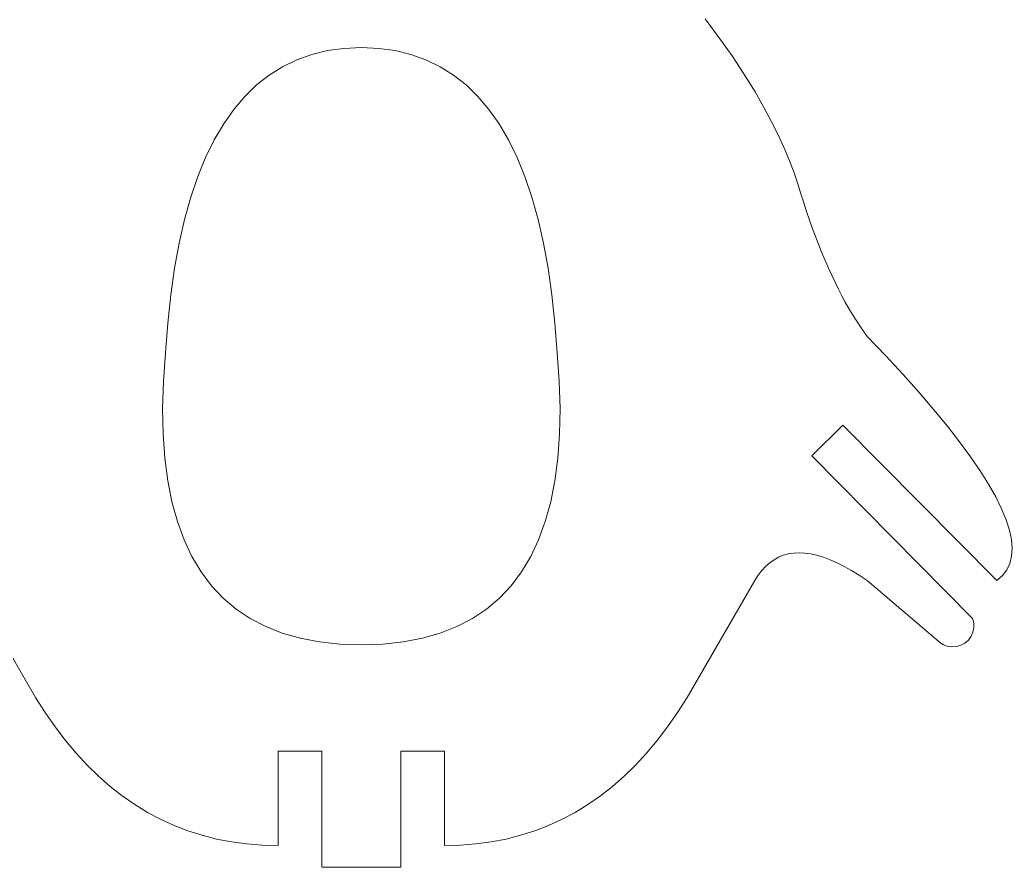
# Model space of a CAD drawing. Header units: inches. Extents: x -318 to 215, y -214 to 306.
# Drawn here: x 36.1 to 96.9, y -197.3 to -145.4 of the extents above; entities that cross this region are included whole.
import ezdxf

# ---------------------------------------------------------------- set-up
doc = ezdxf.new("R2010")
doc.units = ezdxf.units.IN
doc.header["$MEASUREMENT"] = 0
doc.layers.add('Layer 1', color=7, linetype='Continuous')

msp = doc.modelspace()

# ---------------------------------------------------------------- linework, layer by layer
at = {"layer": 'Layer 1', "color": 1, "lineweight": 9}
for points in [[(78.6426, -146.1337), (78.6426, -146.1337), (78.0671, -145.3708), (78.0671, -145.3708)], [(78.6426, -146.1337), (78.6426, -146.1337), (78.6426, -146.1337), (78.6426, -146.1337)], [(79.1918, -146.8893), (79.1918, -146.8893), (78.6426, -146.1337), (78.6426, -146.1337)], [(79.1918, -146.8893), (79.1918, -146.8893), (79.1918, -146.8893), (79.1918, -146.8893)], [(79.7144, -147.6379), (79.7144, -147.6379), (79.1918, -146.8893), (79.1918, -146.8893)], [(53.9712, -147.5465), (53.9712, -147.5465), (53.055, -147.8735), (53.055, -147.8735)], [(54.9358, -147.3128), (54.9358, -147.3128), (53.9712, -147.5465), (53.9712, -147.5465)], [(55.9492, -147.1726), (55.9492, -147.1726), (54.9358, -147.3128), (54.9358, -147.3128)], [(57.0114, -147.126), (57.0114, -147.126), (55.9492, -147.1726), (55.9492, -147.1726)], [(57.0114, -147.126), (57.0114, -147.126), (57.0114, -147.126), (57.0114, -147.126)], [(57.0114, -147.126), (57.0114, -147.126), (58.0733, -147.1726), (58.0733, -147.1726)], [(58.0733, -147.1726), (58.0733, -147.1726), (58.0733, -147.1726), (58.0733, -147.1726)], [(58.0733, -147.1726), (58.0733, -147.1726), (59.0866, -147.3128), (59.0866, -147.3128)], [(59.0866, -147.3128), (59.0866, -147.3128), (59.0866, -147.3128), (59.0866, -147.3128)], [(59.0866, -147.3128), (59.0866, -147.3128), (60.0514, -147.5465), (60.0514, -147.5465)], [(60.0514, -147.5465), (60.0514, -147.5465), (60.0514, -147.5465), (60.0514, -147.5465)], [(60.0514, -147.5465), (60.0514, -147.5465), (60.9674, -147.8735), (60.9674, -147.8735)], [(79.7144, -147.6379), (79.7144, -147.6379), (79.7144, -147.6379), (79.7144, -147.6379)], [(80.2108, -148.3796), (80.2108, -148.3796), (79.7144, -147.6379), (79.7144, -147.6379)], [(53.055, -147.8735), (53.055, -147.8735), (52.1877, -148.2938), (52.1877, -148.2938)], [(60.9674, -147.8735), (60.9674, -147.8735), (60.9674, -147.8735), (60.9674, -147.8735)], [(60.9674, -147.8735), (60.9674, -147.8735), (61.8347, -148.2938), (61.8347, -148.2938)], [(51.3691, -148.8078), (51.3691, -148.8078), (50.599, -149.4149), (50.599, -149.4149)], [(52.1877, -148.2938), (52.1877, -148.2938), (51.3691, -148.8078), (51.3691, -148.8078)], [(61.8347, -148.2938), (61.8347, -148.2938), (61.8347, -148.2938), (61.8347, -148.2938)], [(61.8347, -148.2938), (61.8347, -148.2938), (62.6535, -148.8078), (62.6535, -148.8078)], [(62.6535, -148.8078), (62.6535, -148.8078), (62.6535, -148.8078), (62.6535, -148.8078)], [(62.6535, -148.8078), (62.6535, -148.8078), (63.4236, -149.4149), (63.4236, -149.4149)], [(80.2108, -148.3796), (80.2108, -148.3796), (80.2108, -148.3796), (80.2108, -148.3796)], [(80.6807, -149.1139), (80.6807, -149.1139), (80.2108, -148.3796), (80.2108, -148.3796)], [(50.599, -149.4149), (50.599, -149.4149), (49.8775, -150.1157), (49.8775, -150.1157)], [(63.4236, -149.4149), (63.4236, -149.4149), (63.4236, -149.4149), (63.4236, -149.4149)], [(63.4236, -149.4149), (63.4236, -149.4149), (64.1451, -150.1157), (64.1451, -150.1157)], [(80.6807, -149.1139), (80.6807, -149.1139), (80.6807, -149.1139), (80.6807, -149.1139)], [(81.1244, -149.8412), (81.1244, -149.8412), (80.6807, -149.1139), (80.6807, -149.1139)], [(81.1244, -149.8412), (81.1244, -149.8412), (81.1244, -149.8412), (81.1244, -149.8412)], [(81.5417, -150.5616), (81.5417, -150.5616), (81.1244, -149.8412), (81.1244, -149.8412)], [(49.8775, -150.1157), (49.8775, -150.1157), (49.2045, -150.9101), (49.2045, -150.9101)], [(64.1451, -150.1157), (64.1451, -150.1157), (64.1451, -150.1157), (64.1451, -150.1157)], [(64.1451, -150.1157), (64.1451, -150.1157), (64.8179, -150.9101), (64.8179, -150.9101)], [(81.5417, -150.5616), (81.5417, -150.5616), (81.5417, -150.5616), (81.5417, -150.5616)], [(81.9324, -151.2747), (81.9324, -151.2747), (81.5417, -150.5616), (81.5417, -150.5616)], [(49.2045, -150.9101), (49.2045, -150.9101), (48.5805, -151.7975), (48.5805, -151.7975)], [(64.8179, -150.9101), (64.8179, -150.9101), (64.8179, -150.9101), (64.8179, -150.9101)], [(64.8179, -150.9101), (64.8179, -150.9101), (65.442, -151.7975), (65.442, -151.7975)], [(81.9324, -151.2747), (81.9324, -151.2747), (81.9324, -151.2747), (81.9324, -151.2747)], [(82.2969, -151.9806), (82.2969, -151.9806), (81.9324, -151.2747), (81.9324, -151.2747)], [(48.5805, -151.7975), (48.5805, -151.7975), (48.0049, -152.7785), (48.0049, -152.7785)], [(65.442, -151.7975), (65.442, -151.7975), (65.442, -151.7975), (65.442, -151.7975)], [(65.442, -151.7975), (65.442, -151.7975), (66.0175, -152.7785), (66.0175, -152.7785)], [(82.2969, -151.9806), (82.2969, -151.9806), (82.2969, -151.9806), (82.2969, -151.9806)], [(82.6348, -152.6793), (82.6348, -152.6793), (82.2969, -151.9806), (82.2969, -151.9806)], [(48.0049, -152.7785), (48.0049, -152.7785), (47.4781, -153.853), (47.4781, -153.853)], [(66.0175, -152.7785), (66.0175, -152.7785), (66.0175, -152.7785), (66.0175, -152.7785)], [(66.0175, -152.7785), (66.0175, -152.7785), (66.5445, -153.853), (66.5445, -153.853)], [(82.6348, -152.6793), (82.6348, -152.6793), (82.6348, -152.6793), (82.6348, -152.6793)], [(82.9463, -153.3711), (82.9463, -153.3711), (82.6348, -152.6793), (82.6348, -152.6793)], [(82.9463, -153.3711), (82.9463, -153.3711), (82.9463, -153.3711), (82.9463, -153.3711)], [(83.2315, -154.0558), (83.2315, -154.0558), (82.9463, -153.3711), (82.9463, -153.3711)], [(47.4781, -153.853), (47.4781, -153.853), (46.9997, -155.0208), (46.9997, -155.0208)], [(66.5445, -153.853), (66.5445, -153.853), (66.5445, -153.853), (66.5445, -153.853)], [(66.5445, -153.853), (66.5445, -153.853), (67.0227, -155.0208), (67.0227, -155.0208)], [(83.2315, -154.0558), (83.2315, -154.0558), (83.2315, -154.0558), (83.2315, -154.0558)], [(83.4904, -154.7335), (83.4904, -154.7335), (83.2315, -154.0558), (83.2315, -154.0558)], [(83.4904, -154.7335), (83.4904, -154.7335), (83.4904, -154.7335), (83.4904, -154.7335)], [(83.723, -155.404), (83.723, -155.404), (83.4904, -154.7335), (83.4904, -154.7335)], [(46.9997, -155.0208), (46.9997, -155.0208), (46.5704, -156.2823), (46.5704, -156.2823)], [(67.0227, -155.0208), (67.0227, -155.0208), (67.0227, -155.0208), (67.0227, -155.0208)], [(67.0227, -155.0208), (67.0227, -155.0208), (67.4522, -156.2823), (67.4522, -156.2823)], [(83.723, -155.404), (83.723, -155.404), (83.723, -155.404), (83.723, -155.404)], [(83.929, -156.0674), (83.929, -156.0674), (83.723, -155.404), (83.723, -155.404)], [(83.929, -156.0674), (83.929, -156.0674), (83.929, -156.0674), (83.929, -156.0674)], [(83.929, -156.0674), (83.929, -156.0674), (84.1049, -156.6224), (84.1049, -156.6224)], [(46.5704, -156.2823), (46.5704, -156.2823), (46.1894, -157.6371), (46.1894, -157.6371)], [(67.4522, -156.2823), (67.4522, -156.2823), (67.4522, -156.2823), (67.4522, -156.2823)], [(67.4522, -156.2823), (67.4522, -156.2823), (67.833, -157.6371), (67.833, -157.6371)], [(84.1049, -156.6224), (84.1049, -156.6224), (84.1049, -156.6224), (84.1049, -156.6224)], [(84.1049, -156.6224), (84.1049, -156.6224), (84.2834, -157.1652), (84.2834, -157.1652)], [(84.2834, -157.1652), (84.2834, -157.1652), (84.2834, -157.1652), (84.2834, -157.1652)], [(84.2834, -157.1652), (84.2834, -157.1652), (84.465, -157.6954), (84.465, -157.6954)], [(46.1894, -157.6371), (46.1894, -157.6371), (45.8571, -159.0852), (45.8571, -159.0852)], [(67.833, -157.6371), (67.833, -157.6371), (67.833, -157.6371), (67.833, -157.6371)], [(67.833, -157.6371), (67.833, -157.6371), (68.1653, -159.0852), (68.1653, -159.0852)], [(84.465, -157.6954), (84.465, -157.6954), (84.465, -157.6954), (84.465, -157.6954)], [(84.465, -157.6954), (84.465, -157.6954), (84.6494, -158.2132), (84.6494, -158.2132)], [(84.6494, -158.2132), (84.6494, -158.2132), (84.6494, -158.2132), (84.6494, -158.2132)], [(84.6494, -158.2132), (84.6494, -158.2132), (84.8366, -158.7183), (84.8366, -158.7183)], [(45.8571, -159.0852), (45.8571, -159.0852), (45.5734, -160.6268), (45.5734, -160.6268)], [(68.1653, -159.0852), (68.1653, -159.0852), (68.1653, -159.0852), (68.1653, -159.0852)], [(68.1653, -159.0852), (68.1653, -159.0852), (68.449, -160.6268), (68.449, -160.6268)], [(84.8366, -158.7183), (84.8366, -158.7183), (84.8366, -158.7183), (84.8366, -158.7183)], [(84.8366, -158.7183), (84.8366, -158.7183), (85.0268, -159.2111), (85.0268, -159.2111)], [(85.0268, -159.2111), (85.0268, -159.2111), (85.0268, -159.2111), (85.0268, -159.2111)], [(85.0268, -159.2111), (85.0268, -159.2111), (85.2198, -159.6912), (85.2198, -159.6912)], [(85.2198, -159.6912), (85.2198, -159.6912), (85.2198, -159.6912), (85.2198, -159.6912)], [(85.2198, -159.6912), (85.2198, -159.6912), (85.4157, -160.1589), (85.4157, -160.1589)], [(85.4157, -160.1589), (85.4157, -160.1589), (85.4157, -160.1589), (85.4157, -160.1589)], [(85.4157, -160.1589), (85.4157, -160.1589), (85.6143, -160.6142), (85.6143, -160.6142)], [(45.5734, -160.6268), (45.5734, -160.6268), (45.3384, -162.262), (45.3384, -162.262)], [(68.449, -160.6268), (68.449, -160.6268), (68.449, -160.6268), (68.449, -160.6268)], [(68.449, -160.6268), (68.449, -160.6268), (68.684, -162.262), (68.684, -162.262)], [(85.6143, -160.6142), (85.6143, -160.6142), (85.6143, -160.6142), (85.6143, -160.6142)], [(85.6143, -160.6142), (85.6143, -160.6142), (85.8158, -161.0569), (85.8158, -161.0569)], [(85.8158, -161.0569), (85.8158, -161.0569), (85.8158, -161.0569), (85.8158, -161.0569)], [(85.8158, -161.0569), (85.8158, -161.0569), (86.0203, -161.4872), (86.0203, -161.4872)], [(86.0203, -161.4872), (86.0203, -161.4872), (86.0203, -161.4872), (86.0203, -161.4872)], [(86.0203, -161.4872), (86.0203, -161.4872), (86.2277, -161.9049), (86.2277, -161.9049)], [(86.2277, -161.9049), (86.2277, -161.9049), (86.2277, -161.9049), (86.2277, -161.9049)], [(86.2277, -161.9049), (86.2277, -161.9049), (86.4378, -162.3101), (86.4378, -162.3101)], [(45.3384, -162.262), (45.3384, -162.262), (45.1522, -163.9904), (45.1522, -163.9904)], [(68.684, -162.262), (68.684, -162.262), (68.684, -162.262), (68.684, -162.262)], [(68.684, -162.262), (68.684, -162.262), (68.8702, -163.9904), (68.8702, -163.9904)], [(86.4378, -162.3101), (86.4378, -162.3101), (86.4378, -162.3101), (86.4378, -162.3101)], [(86.4378, -162.3101), (86.4378, -162.3101), (86.6508, -162.7028), (86.6508, -162.7028)], [(86.6508, -162.7028), (86.6508, -162.7028), (86.6508, -162.7028), (86.6508, -162.7028)], [(86.6508, -162.7028), (86.6508, -162.7028), (86.8666, -163.0832), (86.8666, -163.0832)], [(86.8666, -163.0832), (86.8666, -163.0832), (86.8666, -163.0832), (86.8666, -163.0832)], [(86.8666, -163.0832), (86.8666, -163.0832), (87.0856, -163.4508), (87.0856, -163.4508)], [(87.0856, -163.4508), (87.0856, -163.4508), (87.0856, -163.4508), (87.0856, -163.4508)], [(87.0856, -163.4508), (87.0856, -163.4508), (87.3072, -163.8062), (87.3072, -163.8062)], [(45.1522, -163.9904), (45.1522, -163.9904), (45.0144, -165.8122), (45.0144, -165.8122)], [(68.8702, -163.9904), (68.8702, -163.9904), (68.8702, -163.9904), (68.8702, -163.9904)], [(68.8702, -163.9904), (68.8702, -163.9904), (69.008, -165.8122), (69.008, -165.8122)], [(87.3072, -163.8062), (87.3072, -163.8062), (87.3072, -163.8062), (87.3072, -163.8062)], [(87.3072, -163.8062), (87.3072, -163.8062), (87.5315, -164.149), (87.5315, -164.149)], [(87.5315, -164.149), (87.5315, -164.149), (87.5315, -164.149), (87.5315, -164.149)], [(87.5315, -164.149), (87.5315, -164.149), (87.7588, -164.4792), (87.7588, -164.4792)], [(87.7588, -164.4792), (87.7588, -164.4792), (87.7588, -164.4792), (87.7588, -164.4792)], [(87.7588, -164.4792), (87.7588, -164.4792), (87.989, -164.7972), (87.989, -164.7972)], [(87.989, -164.7972), (87.989, -164.7972), (87.989, -164.7972), (87.989, -164.7972)], [(87.989, -164.7972), (87.989, -164.7972), (89.1275, -165.9917), (89.1275, -165.9917)], [(44.8903, -167.5542), (44.8903, -167.5542), (45.0144, -165.8122), (45.0144, -165.8122)], [(69.008, -165.8122), (69.008, -165.8122), (69.008, -165.8122), (69.008, -165.8122)], [(69.1321, -167.5542), (69.1321, -167.5542), (69.008, -165.8122), (69.008, -165.8122)], [(89.1275, -165.9917), (89.1275, -165.9917), (89.1275, -165.9917), (89.1275, -165.9917)], [(89.1275, -165.9917), (89.1275, -165.9917), (90.1878, -167.1392), (90.1878, -167.1392)], [(44.8425, -169.2069), (44.8425, -169.2069), (44.8903, -167.5542), (44.8903, -167.5542)], [(69.1321, -167.5542), (69.1321, -167.5542), (69.1321, -167.5542), (69.1321, -167.5542)], [(69.1801, -169.2069), (69.1801, -169.2069), (69.1321, -167.5542), (69.1321, -167.5542)], [(90.1878, -167.1392), (90.1878, -167.1392), (90.1878, -167.1392), (90.1878, -167.1392)], [(90.1878, -167.1392), (90.1878, -167.1392), (91.1701, -168.2396), (91.1701, -168.2396)], [(91.1701, -168.2396), (91.1701, -168.2396), (91.1701, -168.2396), (91.1701, -168.2396)], [(91.1701, -168.2396), (91.1701, -168.2396), (92.0743, -169.2928), (92.0743, -169.2928)], [(44.8425, -169.2069), (44.8425, -169.2069), (44.8425, -169.2069), (44.8425, -169.2069)], [(44.8707, -170.7699), (44.8707, -170.7699), (44.8425, -169.2069), (44.8425, -169.2069)], [(69.1517, -170.7699), (69.1517, -170.7699), (69.1801, -169.2069), (69.1801, -169.2069)], [(92.0743, -169.2928), (92.0743, -169.2928), (92.0743, -169.2928), (92.0743, -169.2928)], [(92.0743, -169.2928), (92.0743, -169.2928), (92.9004, -170.299), (92.9004, -170.299)], [(84.6008, -172.1059), (84.6008, -172.1059), (86.5039, -170.2221), (86.5039, -170.2221)], [(86.5039, -170.2221), (86.5039, -170.2221), (86.5039, -170.2221), (86.5039, -170.2221)], [(86.5039, -170.2221), (86.5039, -170.2221), (95.9237, -179.7396), (95.9237, -179.7396)], [(92.9004, -170.299), (92.9004, -170.299), (92.9004, -170.299), (92.9004, -170.299)], [(92.9004, -170.299), (92.9004, -170.299), (93.6485, -171.258), (93.6485, -171.258)], [(44.8707, -170.7699), (44.8707, -170.7699), (44.8707, -170.7699), (44.8707, -170.7699)], [(44.9751, -172.2438), (44.9751, -172.2438), (44.8707, -170.7699), (44.8707, -170.7699)], [(69.0473, -172.2438), (69.0473, -172.2438), (69.1517, -170.7699), (69.1517, -170.7699)], [(93.6485, -171.258), (93.6485, -171.258), (93.6485, -171.258), (93.6485, -171.258)], [(93.6485, -171.258), (93.6485, -171.258), (94.3184, -172.1701), (94.3184, -172.1701)], [(44.9751, -172.2438), (44.9751, -172.2438), (44.9751, -172.2438), (44.9751, -172.2438)], [(45.1559, -173.6286), (45.1559, -173.6286), (44.9751, -172.2438), (44.9751, -172.2438)], [(68.8665, -173.6286), (68.8665, -173.6286), (69.0473, -172.2438), (69.0473, -172.2438)], [(84.6008, -172.1059), (84.6008, -172.1059), (84.6008, -172.1059), (84.6008, -172.1059)], [(94.4466, -182.0539), (94.4466, -182.0539), (84.6008, -172.1059), (84.6008, -172.1059)], [(94.3184, -172.1701), (94.3184, -172.1701), (94.3184, -172.1701), (94.3184, -172.1701)], [(94.3184, -172.1701), (94.3184, -172.1701), (94.9103, -173.0348), (94.9103, -173.0348)], [(94.9103, -173.0348), (94.9103, -173.0348), (94.9103, -173.0348), (94.9103, -173.0348)], [(94.9103, -173.0348), (94.9103, -173.0348), (95.4241, -173.8526), (95.4241, -173.8526)], [(45.1559, -173.6286), (45.1559, -173.6286), (45.1559, -173.6286), (45.1559, -173.6286)], [(45.4127, -174.9237), (45.4127, -174.9237), (45.1559, -173.6286), (45.1559, -173.6286)], [(68.6097, -174.9237), (68.6097, -174.9237), (68.8665, -173.6286), (68.8665, -173.6286)], [(95.4241, -173.8526), (95.4241, -173.8526), (95.4241, -173.8526), (95.4241, -173.8526)], [(95.4241, -173.8526), (95.4241, -173.8526), (95.8599, -174.6233), (95.8599, -174.6233)], [(45.4127, -174.9237), (45.4127, -174.9237), (45.4127, -174.9237), (45.4127, -174.9237)], [(45.7459, -176.1297), (45.7459, -176.1297), (45.4127, -174.9237), (45.4127, -174.9237)], [(68.2765, -176.1297), (68.2765, -176.1297), (68.6097, -174.9237), (68.6097, -174.9237)], [(95.8599, -174.6233), (95.8599, -174.6233), (95.8599, -174.6233), (95.8599, -174.6233)], [(95.8599, -174.6233), (95.8599, -174.6233), (96.2175, -175.347), (96.2175, -175.347)], [(96.2175, -175.347), (96.2175, -175.347), (96.2175, -175.347), (96.2175, -175.347)], [(96.2175, -175.347), (96.2175, -175.347), (96.4973, -176.0234), (96.4973, -176.0234)], [(45.7459, -176.1297), (45.7459, -176.1297), (45.7459, -176.1297), (45.7459, -176.1297)], [(46.1551, -177.2463), (46.1551, -177.2463), (45.7459, -176.1297), (45.7459, -176.1297)], [(67.8673, -177.2463), (67.8673, -177.2463), (68.2765, -176.1297), (68.2765, -176.1297)], [(96.4973, -176.0234), (96.4973, -176.0234), (96.4973, -176.0234), (96.4973, -176.0234)], [(96.4973, -176.0234), (96.4973, -176.0234), (96.6988, -176.6528), (96.6988, -176.6528)], [(96.6988, -176.6528), (96.6988, -176.6528), (96.6988, -176.6528), (96.6988, -176.6528)], [(96.6988, -176.6528), (96.6988, -176.6528), (96.8224, -177.2351), (96.8224, -177.2351)], [(46.1551, -177.2463), (46.1551, -177.2463), (46.1551, -177.2463), (46.1551, -177.2463)], [(46.6407, -178.2736), (46.6407, -178.2736), (46.1551, -177.2463), (46.1551, -177.2463)], [(67.3817, -178.2736), (67.3817, -178.2736), (67.8673, -177.2463), (67.8673, -177.2463)], [(96.8224, -177.2351), (96.8224, -177.2351), (96.8224, -177.2351), (96.8224, -177.2351)], [(96.8224, -177.2351), (96.8224, -177.2351), (96.8677, -177.7701), (96.8677, -177.7701)], [(83.4825, -178.0589), (83.4825, -178.0589), (83.8187, -178.042), (83.8187, -178.042)], [(83.8187, -178.042), (83.8187, -178.042), (83.8187, -178.042), (83.8187, -178.042)], [(83.8187, -178.042), (83.8187, -178.042), (84.1698, -178.0589), (84.1698, -178.0589)], [(96.8677, -177.7701), (96.8677, -177.7701), (96.835, -178.2584), (96.835, -178.2584)], [(46.6407, -178.2736), (46.6407, -178.2736), (46.6407, -178.2736), (46.6407, -178.2736)], [(47.2025, -179.2117), (47.2025, -179.2117), (46.6407, -178.2736), (46.6407, -178.2736)], [(66.8199, -179.2117), (66.8199, -179.2117), (67.3817, -178.2736), (67.3817, -178.2736)], [(81.7723, -178.874), (81.7723, -178.874), (82.0207, -178.6531), (82.0207, -178.6531)], [(82.0207, -178.6531), (82.0207, -178.6531), (82.2837, -178.4663), (82.2837, -178.4663)], [(82.2837, -178.4663), (82.2837, -178.4663), (82.5614, -178.3135), (82.5614, -178.3135)], [(82.5614, -178.3135), (82.5614, -178.3135), (82.8536, -178.1948), (82.8536, -178.1948)], [(82.8536, -178.1948), (82.8536, -178.1948), (83.1608, -178.1099), (83.1608, -178.1099)], [(83.1608, -178.1099), (83.1608, -178.1099), (83.4825, -178.0589), (83.4825, -178.0589)], [(84.1698, -178.0589), (84.1698, -178.0589), (84.1698, -178.0589), (84.1698, -178.0589)], [(84.1698, -178.0589), (84.1698, -178.0589), (84.5355, -178.1099), (84.5355, -178.1099)], [(84.5355, -178.1099), (84.5355, -178.1099), (84.5355, -178.1099), (84.5355, -178.1099)], [(84.5355, -178.1099), (84.5355, -178.1099), (84.9158, -178.1948), (84.9158, -178.1948)], [(84.9158, -178.1948), (84.9158, -178.1948), (84.9158, -178.1948), (84.9158, -178.1948)], [(84.9158, -178.1948), (84.9158, -178.1948), (85.3109, -178.3135), (85.3109, -178.3135)], [(85.3109, -178.3135), (85.3109, -178.3135), (85.3109, -178.3135), (85.3109, -178.3135)], [(85.3109, -178.3135), (85.3109, -178.3135), (85.7206, -178.4663), (85.7206, -178.4663)], [(85.7206, -178.4663), (85.7206, -178.4663), (85.7206, -178.4663), (85.7206, -178.4663)], [(85.7206, -178.4663), (85.7206, -178.4663), (86.1449, -178.6531), (86.1449, -178.6531)], [(86.1449, -178.6531), (86.1449, -178.6531), (86.1449, -178.6531), (86.1449, -178.6531)], [(86.1449, -178.6531), (86.1449, -178.6531), (86.584, -178.874), (86.584, -178.874)], [(96.835, -178.2584), (96.835, -178.2584), (96.7244, -178.6992), (96.7244, -178.6992)], [(47.2025, -179.2117), (47.2025, -179.2117), (47.2025, -179.2117), (47.2025, -179.2117)], [(47.8405, -180.0602), (47.8405, -180.0602), (47.2025, -179.2117), (47.2025, -179.2117)], [(66.1819, -180.0602), (66.1819, -180.0602), (66.8199, -179.2117), (66.8199, -179.2117)], [(81.3195, -179.4171), (81.3195, -179.4171), (81.5387, -179.1285), (81.5387, -179.1285)], [(81.5387, -179.1285), (81.5387, -179.1285), (81.7723, -178.874), (81.7723, -178.874)], [(86.584, -178.874), (86.584, -178.874), (86.584, -178.874), (86.584, -178.874)], [(86.584, -178.874), (86.584, -178.874), (87.0378, -179.1285), (87.0378, -179.1285)], [(87.0378, -179.1285), (87.0378, -179.1285), (87.0378, -179.1285), (87.0378, -179.1285)], [(87.0378, -179.1285), (87.0378, -179.1285), (87.5059, -179.4171), (87.5059, -179.4171)], [(96.5355, -179.0931), (96.5355, -179.0931), (96.2687, -179.4399), (96.2687, -179.4399)], [(96.7244, -178.6992), (96.7244, -178.6992), (96.5355, -179.0931), (96.5355, -179.0931)], [(32.9071, -179.7396), (32.9071, -179.7396), (37.0569, -186.8911), (37.0569, -186.8911)], [(76.9657, -186.8911), (76.9657, -186.8911), (81.1153, -179.7396), (81.1153, -179.7396)], [(81.1153, -179.7396), (81.1153, -179.7396), (81.3195, -179.4171), (81.3195, -179.4171)], [(87.5059, -179.4171), (87.5059, -179.4171), (87.5059, -179.4171), (87.5059, -179.4171)], [(87.5059, -179.4171), (87.5059, -179.4171), (87.989, -179.7396), (87.989, -179.7396)], [(87.989, -179.7396), (87.989, -179.7396), (87.989, -179.7396), (87.989, -179.7396)], [(87.989, -179.7396), (87.989, -179.7396), (92.3925, -183.4926), (92.3925, -183.4926)], [(96.2687, -179.4399), (96.2687, -179.4399), (95.9237, -179.7396), (95.9237, -179.7396)], [(47.8405, -180.0602), (47.8405, -180.0602), (47.8405, -180.0602), (47.8405, -180.0602)], [(48.5545, -180.8195), (48.5545, -180.8195), (47.8405, -180.0602), (47.8405, -180.0602)], [(65.4679, -180.8195), (65.4679, -180.8195), (66.1819, -180.0602), (66.1819, -180.0602)], [(48.5545, -180.8195), (48.5545, -180.8195), (48.5545, -180.8195), (48.5545, -180.8195)], [(49.3449, -181.4895), (49.3449, -181.4895), (48.5545, -180.8195), (48.5545, -180.8195)], [(64.6775, -181.4895), (64.6775, -181.4895), (65.4679, -180.8195), (65.4679, -180.8195)], [(49.3449, -181.4895), (49.3449, -181.4895), (49.3449, -181.4895), (49.3449, -181.4895)], [(50.2114, -182.0701), (50.2114, -182.0701), (49.3449, -181.4895), (49.3449, -181.4895)], [(63.811, -182.0701), (63.811, -182.0701), (64.6775, -181.4895), (64.6775, -181.4895)], [(50.2114, -182.0701), (50.2114, -182.0701), (50.2114, -182.0701), (50.2114, -182.0701)], [(51.1542, -182.5613), (51.1542, -182.5613), (50.2114, -182.0701), (50.2114, -182.0701)], [(62.8682, -182.5613), (62.8682, -182.5613), (63.811, -182.0701), (63.811, -182.0701)], [(94.4466, -182.0539), (94.4466, -182.0539), (94.4466, -182.0539), (94.4466, -182.0539)], [(94.4466, -182.0539), (94.4466, -182.0539), (94.5162, -182.329), (94.5162, -182.329)], [(51.1542, -182.5613), (51.1542, -182.5613), (51.1542, -182.5613), (51.1542, -182.5613)], [(52.1732, -182.9632), (52.1732, -182.9632), (51.1542, -182.5613), (51.1542, -182.5613)], [(61.8492, -182.9632), (61.8492, -182.9632), (62.8682, -182.5613), (62.8682, -182.5613)], [(94.4699, -182.8913), (94.4699, -182.8913), (94.3563, -183.1514), (94.3563, -183.1514)], [(94.5239, -182.6127), (94.5239, -182.6127), (94.4699, -182.8913), (94.4699, -182.8913)], [(94.5162, -182.329), (94.5162, -182.329), (94.5162, -182.329), (94.5162, -182.329)], [(94.5162, -182.329), (94.5162, -182.329), (94.5239, -182.6127), (94.5239, -182.6127)], [(52.1732, -182.9632), (52.1732, -182.9632), (52.1732, -182.9632), (52.1732, -182.9632)], [(53.2685, -183.2759), (53.2685, -183.2759), (52.1732, -182.9632), (52.1732, -182.9632)], [(53.2685, -183.2759), (53.2685, -183.2759), (53.2685, -183.2759), (53.2685, -183.2759)], [(54.4399, -183.4992), (54.4399, -183.4992), (53.2685, -183.2759), (53.2685, -183.2759)], [(54.4399, -183.4992), (54.4399, -183.4992), (54.4399, -183.4992), (54.4399, -183.4992)], [(55.6875, -183.6332), (55.6875, -183.6332), (54.4399, -183.4992), (54.4399, -183.4992)], [(58.3351, -183.6332), (58.3351, -183.6332), (59.5827, -183.4992), (59.5827, -183.4992)], [(59.5827, -183.4992), (59.5827, -183.4992), (60.7541, -183.2759), (60.7541, -183.2759)], [(60.7541, -183.2759), (60.7541, -183.2759), (61.8492, -182.9632), (61.8492, -182.9632)], [(92.3925, -183.4926), (92.3925, -183.4926), (92.3925, -183.4926), (92.3925, -183.4926)], [(92.6271, -183.6518), (92.6271, -183.6518), (92.3925, -183.4926), (92.3925, -183.4926)], [(94.1892, -183.3803), (94.1892, -183.3803), (93.9758, -183.5677), (93.9758, -183.5677)], [(94.3563, -183.1514), (94.3563, -183.1514), (94.1892, -183.3803), (94.1892, -183.3803)], [(55.6875, -183.6332), (55.6875, -183.6332), (55.6875, -183.6332), (55.6875, -183.6332)], [(57.0114, -183.678), (57.0114, -183.678), (55.6875, -183.6332), (55.6875, -183.6332)], [(57.0114, -183.678), (57.0114, -183.678), (58.3351, -183.6332), (58.3351, -183.6332)], [(92.6271, -183.6518), (92.6271, -183.6518), (92.6271, -183.6518), (92.6271, -183.6518)], [(92.891, -183.7562), (92.891, -183.7562), (92.6271, -183.6518), (92.6271, -183.6518)], [(92.891, -183.7562), (92.891, -183.7562), (92.891, -183.7562), (92.891, -183.7562)], [(93.1714, -183.8006), (93.1714, -183.8006), (92.891, -183.7562), (92.891, -183.7562)], [(93.4545, -183.783), (93.4545, -183.783), (93.1714, -183.8006), (93.1714, -183.8006)], [(93.7271, -183.7041), (93.7271, -183.7041), (93.4545, -183.783), (93.4545, -183.783)], [(93.9758, -183.5677), (93.9758, -183.5677), (93.7271, -183.7041), (93.7271, -183.7041)], [(37.0569, -186.8911), (37.0569, -186.8911), (37.0569, -186.8911), (37.0569, -186.8911)], [(37.6467, -187.8207), (37.6467, -187.8207), (37.0569, -186.8911), (37.0569, -186.8911)], [(76.3757, -187.8207), (76.3757, -187.8207), (76.9657, -186.8911), (76.9657, -186.8911)], [(37.6467, -187.8207), (37.6467, -187.8207), (37.6467, -187.8207), (37.6467, -187.8207)], [(38.258, -188.7), (38.258, -188.7), (37.6467, -187.8207), (37.6467, -187.8207)], [(75.7644, -188.7), (75.7644, -188.7), (76.3757, -187.8207), (76.3757, -187.8207)], [(38.258, -188.7), (38.258, -188.7), (38.258, -188.7), (38.258, -188.7)], [(38.8907, -189.529), (38.8907, -189.529), (38.258, -188.7), (38.258, -188.7)], [(75.1317, -189.529), (75.1317, -189.529), (75.7644, -188.7), (75.7644, -188.7)], [(38.8907, -189.529), (38.8907, -189.529), (38.8907, -189.529), (38.8907, -189.529)], [(39.5447, -190.3079), (39.5447, -190.3079), (38.8907, -189.529), (38.8907, -189.529)], [(74.4778, -190.3079), (74.4778, -190.3079), (75.1317, -189.529), (75.1317, -189.529)], [(51.9167, -190.1747), (51.9167, -190.1747), (51.9167, -190.1747), (51.9167, -190.1747)], [(51.9167, -190.1747), (51.9167, -190.1747), (54.5944, -190.1747), (54.5944, -190.1747)], [(51.9167, -190.1747), (51.9167, -190.1747), (51.9167, -190.1747), (51.9167, -190.1747)], [(51.9167, -190.1747), (51.9167, -190.1747), (51.9167, -195.9608), (51.9167, -195.9608)], [(54.5944, -190.1747), (54.5944, -190.1747), (54.5944, -190.1747), (54.5944, -190.1747)], [(54.5944, -190.1747), (54.5944, -190.1747), (54.5944, -197.2793), (54.5944, -197.2793)], [(59.4281, -190.1747), (59.4281, -190.1747), (59.4281, -190.1747), (59.4281, -190.1747)], [(62.1057, -190.1747), (62.1057, -190.1747), (59.4281, -190.1747), (59.4281, -190.1747)], [(59.4281, -190.1747), (59.4281, -190.1747), (59.4281, -190.1747), (59.4281, -190.1747)], [(59.4281, -190.1747), (59.4281, -190.1747), (59.4281, -197.2793), (59.4281, -197.2793)], [(62.1057, -190.1747), (62.1057, -190.1747), (62.1057, -190.1747), (62.1057, -190.1747)], [(62.1057, -190.1747), (62.1057, -190.1747), (62.1057, -195.9608), (62.1057, -195.9608)], [(39.5447, -190.3079), (39.5447, -190.3079), (39.5447, -190.3079), (39.5447, -190.3079)], [(40.2199, -191.0366), (40.2199, -191.0366), (39.5447, -190.3079), (39.5447, -190.3079)], [(73.8025, -191.0366), (73.8025, -191.0366), (74.4778, -190.3079), (74.4778, -190.3079)], [(40.2199, -191.0366), (40.2199, -191.0366), (40.2199, -191.0366), (40.2199, -191.0366)], [(40.9166, -191.715), (40.9166, -191.715), (40.2199, -191.0366), (40.2199, -191.0366)], [(73.1058, -191.715), (73.1058, -191.715), (73.8025, -191.0366), (73.8025, -191.0366)], [(40.9166, -191.715), (40.9166, -191.715), (40.9166, -191.715), (40.9166, -191.715)], [(41.6347, -192.343), (41.6347, -192.343), (40.9166, -191.715), (40.9166, -191.715)], [(72.3879, -192.343), (72.3879, -192.343), (73.1058, -191.715), (73.1058, -191.715)], [(41.6347, -192.343), (41.6347, -192.343), (41.6347, -192.343), (41.6347, -192.343)], [(42.3739, -192.921), (42.3739, -192.921), (41.6347, -192.343), (41.6347, -192.343)], [(71.6485, -192.921), (71.6485, -192.921), (72.3879, -192.343), (72.3879, -192.343)], [(42.3739, -192.921), (42.3739, -192.921), (42.3739, -192.921), (42.3739, -192.921)], [(43.1349, -193.4485), (43.1349, -193.4485), (42.3739, -192.921), (42.3739, -192.921)], [(70.8879, -193.4485), (70.8879, -193.4485), (71.6485, -192.921), (71.6485, -192.921)], [(43.1349, -193.4485), (43.1349, -193.4485), (43.1349, -193.4485), (43.1349, -193.4485)], [(43.9168, -193.9259), (43.9168, -193.9259), (43.1349, -193.4485), (43.1349, -193.4485)], [(70.1056, -193.9259), (70.1056, -193.9259), (70.8879, -193.4485), (70.8879, -193.4485)], [(43.9168, -193.9259), (43.9168, -193.9259), (43.9168, -193.9259), (43.9168, -193.9259)], [(44.7204, -194.3529), (44.7204, -194.3529), (43.9168, -193.9259), (43.9168, -193.9259)], [(44.7204, -194.3529), (44.7204, -194.3529), (44.7204, -194.3529), (44.7204, -194.3529)], [(45.5452, -194.73), (45.5452, -194.73), (44.7204, -194.3529), (44.7204, -194.3529)], [(68.4774, -194.73), (68.4774, -194.73), (69.3022, -194.3529), (69.3022, -194.3529)], [(69.3022, -194.3529), (69.3022, -194.3529), (70.1056, -193.9259), (70.1056, -193.9259)], [(45.5452, -194.73), (45.5452, -194.73), (45.5452, -194.73), (45.5452, -194.73)], [(46.3913, -195.0566), (46.3913, -195.0566), (45.5452, -194.73), (45.5452, -194.73)], [(46.3913, -195.0566), (46.3913, -195.0566), (46.3913, -195.0566), (46.3913, -195.0566)], [(47.2588, -195.3328), (47.2588, -195.3328), (46.3913, -195.0566), (46.3913, -195.0566)], [(66.7636, -195.3328), (66.7636, -195.3328), (67.6311, -195.0566), (67.6311, -195.0566)], [(67.6311, -195.0566), (67.6311, -195.0566), (68.4774, -194.73), (68.4774, -194.73)], [(47.2588, -195.3328), (47.2588, -195.3328), (47.2588, -195.3328), (47.2588, -195.3328)], [(48.1477, -195.5589), (48.1477, -195.5589), (47.2588, -195.3328), (47.2588, -195.3328)], [(48.1477, -195.5589), (48.1477, -195.5589), (48.1477, -195.5589), (48.1477, -195.5589)], [(49.058, -195.735), (49.058, -195.735), (48.1477, -195.5589), (48.1477, -195.5589)], [(64.9646, -195.735), (64.9646, -195.735), (65.8747, -195.5589), (65.8747, -195.5589)], [(65.8747, -195.5589), (65.8747, -195.5589), (66.7636, -195.3328), (66.7636, -195.3328)], [(49.058, -195.735), (49.058, -195.735), (49.058, -195.735), (49.058, -195.735)], [(49.9894, -195.8603), (49.9894, -195.8603), (49.058, -195.735), (49.058, -195.735)], [(49.9894, -195.8603), (49.9894, -195.8603), (49.9894, -195.8603), (49.9894, -195.8603)], [(50.9426, -195.936), (50.9426, -195.936), (49.9894, -195.8603), (49.9894, -195.8603)], [(50.9426, -195.936), (50.9426, -195.936), (50.9426, -195.936), (50.9426, -195.936)], [(51.9167, -195.9608), (51.9167, -195.9608), (50.9426, -195.936), (50.9426, -195.936)], [(62.1057, -195.9608), (62.1057, -195.9608), (63.08, -195.936), (63.08, -195.936)], [(63.08, -195.936), (63.08, -195.936), (64.033, -195.8603), (64.033, -195.8603)], [(64.033, -195.8603), (64.033, -195.8603), (64.9646, -195.735), (64.9646, -195.735)], [(54.5944, -197.2793), (54.5944, -197.2793), (54.5944, -197.2793), (54.5944, -197.2793)], [(54.5944, -197.2793), (54.5944, -197.2793), (59.4281, -197.2793), (59.4281, -197.2793)]]:
    msp.add_open_spline(points, degree=3, dxfattribs=at)

doc.saveas('drawing.dxf')
